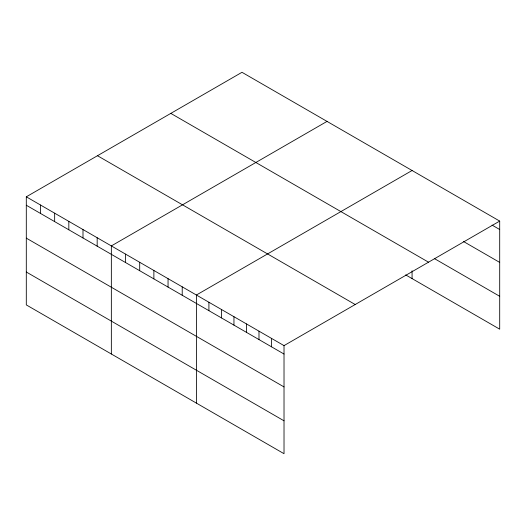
<?xml version="1.0" encoding="UTF-8"?>
<svg xmlns="http://www.w3.org/2000/svg" width="526" height="526" viewBox="0 0 526 526"><rect width="100%" height="100%" fill="white"/><g stroke="black" fill="none" stroke-linecap="round" stroke-linejoin="round"><path stroke-width="0.79" d="M26.3 196.816L284.02 345.615L284.02 453.701L26.3 304.909L26.3 196.816L241.98 72.299L499.7 221.091L499.7 329.184L405.697 274.907M327.027 121.401L111.348 245.918L111.348 354.011M412.075 170.503L196.395 295.02L196.395 403.113M284.02 345.615L499.7 221.091M492.053 225.102L499.7 229.514M463.537 241.526L499.7 262.408M434.331 258.549L499.7 296.296M170.805 113.386L428.526 262.185M97.474 155.722L355.195 304.521M26.3 205.239L284.02 354.037M26.3 238.133L284.02 386.926M26.3 272.014L284.02 420.813M412.075 270.758L412.075 278.589M271.508 338.382L271.508 346.812M258.989 331.156L258.989 339.579M246.47 323.931L246.47 332.353M233.952 316.705L233.952 325.127M221.433 309.479L221.433 317.901M208.914 302.246L208.914 310.675M182.22 286.841L182.22 295.264M168.05 278.655L168.05 287.078M153.875 270.469L153.875 278.892M139.699 262.29L139.699 270.712M125.523 254.104L125.523 262.527M97.172 237.739L97.172 246.161M82.996 229.553L82.996 237.976M68.827 221.367L68.827 229.79M54.651 213.181L54.651 221.61M40.476 205.002L40.476 213.424"/></g></svg>
